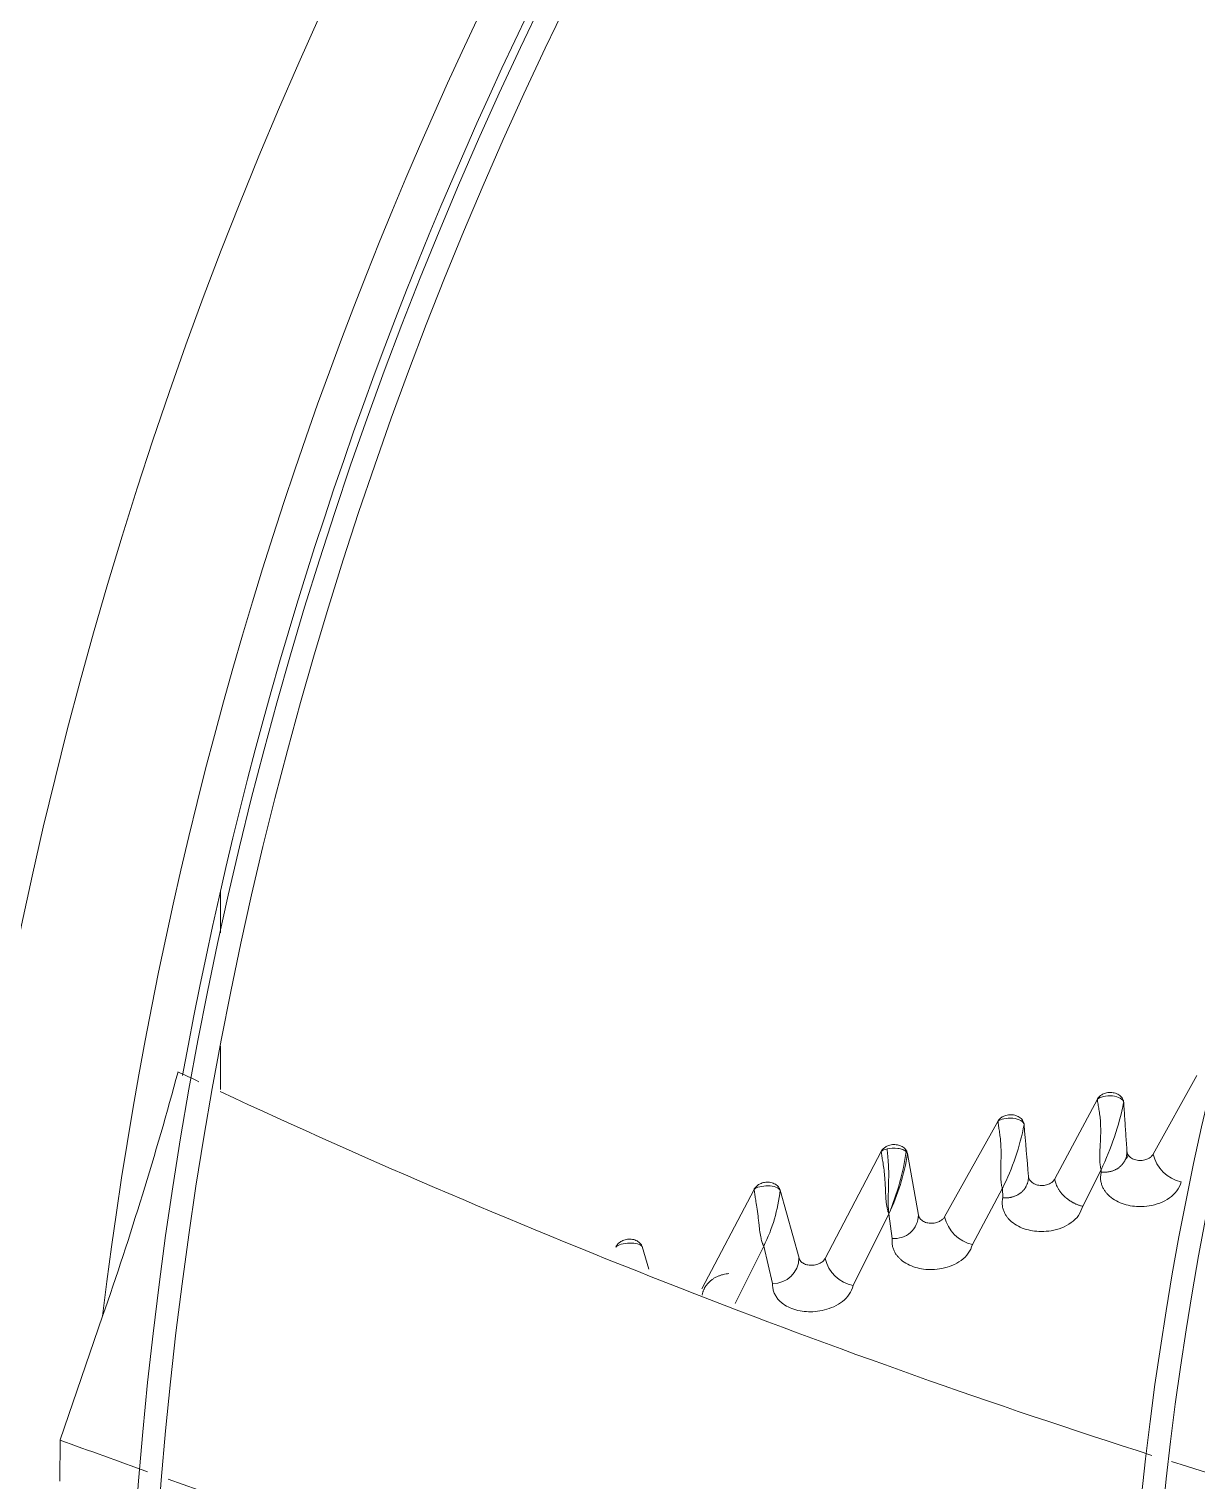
# Model space of a CAD drawing. Header units: millimetres. Extents: x 113490 to 142599, y -20467 to 115.
# Drawn here: x 126065.7 to 126194.1, y -10251.9 to -10092.3 of the extents above; entities that cross this region are included whole.
import ezdxf

# ---------------------------------------------------------------- set-up
doc = ezdxf.new("R2010")
doc.units = ezdxf.units.MM
doc.layers.add('DV3_0', color=7, linetype='Continuous')

msp = doc.modelspace()

# ---------------------------------------------------------------- linework, layer by layer
at = {"layer": 'DV3_0', "color": 7, "linetype": 'Continuous', "lineweight": 15}
for p, q in [((126086.75, -10191.66), (126086.75, -10187.08)), ((126086.75, -10208.88), (126086.75, -10204.14)), ((126189.31, -10216), (126194.13, -10207.36)), ((126178.49, -10218.73), (126183.18, -10209.96)), ((126166.37, -10222.9), (126172.24, -10212.4)), ((126153.24, -10227.47), (126159.41, -10215.72)), ((126162.3, -10215.94), (126163.5, -10222.7)), ((126181.57, -10221.74), (126183.59, -10217.73)), ((126183.59, -10217.73), (126183.6, -10217.97)), ((126139.7, -10230.82), (126145.44, -10219.88)), ((126148.3, -10219.98), (126150.38, -10227.43)), ((126169.45, -10225.95), (126172.73, -10219.76)), ((126172.73, -10219.76), (126172.78, -10220.79)), ((126156.32, -10230.45), (126160.24, -10222.56)), ((126160.24, -10222.56), (126160.63, -10225.27)), ((126133.11, -10226.17), (126133.86, -10228.65)), ((126143.35, -10232.43), (126146.5, -10226.12)), ((126146.5, -10226.12), (126147.47, -10230.24)), ((126073.79, -10233.82), (126069.12, -10247.43)), ((126069.12, -10247.43), (126069.11, -10251.94))]:
    msp.add_line(p, q, dxfattribs=at)
for centre, radius, start, end in [((126532.24, -10288.99), 551.5, 105.4775, 164.5225), ((126532.24, -10288.99), 477.5, 136.9802, 223.0198), ((126532.24, -10288.99), 456, 136.2282, 225.3442), ((126532.24, -10288.99), 453.5, 135.9912, 225.5589), ((127696.48, -8843.21), 1921.39, 217.51308, 220.85897), ((126532.24, -10288.99), 457, 142.9934, 169.7123), ((127632.25, -8898.73), 1840.9, 217.39011, 220.92007), ((126532.24, -10288.99), 343.5, 135.6595, 225.6229), ((126532.24, -10288.99), 346, 136.506, 225.3203), ((125688.86, -10100.3), 407.44, 340.8691, 344.8259), ((126454.5, -9418.2), 872.25, 244.72539, 244.89281), ((126454.5, -9418.2), 872.25, 245.06175, 252.29143), ((126154.41, -10203.85), 32.31, 334.5614, 348.4556), ((126148.3, -10207.52), 27.33, 333.3816, 348.9599), ((121038.05, -10647.43), 5155.43, 4.77297, 4.83658), ((126135.1, -10211.85), 27.33, 336.9148, 351.8402), ((126139.14, -10212.39), 23.43, 334.2626, 351.2768), ((126185.49, -10215.79), 1.11, 312.1124, 346.0877), ((126193.25, -10215.11), 4.04, 192.7941, 257.8316), ((126130.4, -10218.05), 18, 333.3669, 353.8444), ((126160.88, -10222.66), 2.62, 264.4516, 359.0626), ((126170.37, -10221.94), 4.11, 193.4011, 257.0944), ((126147.51, -10227.37), 2.86, 269.126, 358.8663), ((126157.1, -10226.57), 3.96, 193.2376, 258.7539), ((126730.03, -8443.29), 1921.39, 249.88091, 250.18566), ((126454.5, -9418.2), 872.25, 252.43948, 259.62023), ((126730.03, -8443.29), 1921.39, 250.25788, 253.58726)]:
    msp.add_arc(centre, radius, start, end, dxfattribs=at)
at = {"layer": 'DV3_0', "color": 7, "linetype": 'Continuous', "lineweight": 20}
for centre, radius, start, end in [((126532.24, -10288.99), 461.75, 142.7915, 173.1384), ((126160.3, -10216.82), 1.41, 100.2143, 128.8732), ((126161.86, -10216.08), 0.461, 17.1263, 49.6164)]:
    msp.add_arc(centre, radius, start, end, dxfattribs=at)
at = {"layer": 'DV3_0', "color": 7, "linetype": 'Continuous', "lineweight": 15}
for points, knots in [([(126183.18, -10209.96), (126183.19, -10209.94), (126183.21, -10209.89), (126183.26, -10209.82), (126183.32, -10209.75), (126183.39, -10209.67), (126183.51, -10209.57), (126183.67, -10209.46), (126183.85, -10209.36), (126184.16, -10209.25), (126184.53, -10209.21), (126184.9, -10209.24), (126185.18, -10209.31), (126185.43, -10209.42), (126185.65, -10209.56), (126185.83, -10209.73), (126185.94, -10209.9), (126186.02, -10210.05), (126186.06, -10210.19), (126186.07, -10210.28), (126186.07, -10210.32)], [0, 0, 0, 0, 0.023808, 0.047726, 0.071885, 0.096412, 0.145198, 0.194482, 0.250252, 0.306836, 0.44823, 0.520887, 0.594068, 0.667165, 0.739009, 0.806802, 0.874094, 0.916845, 0.958589, 1, 1, 1, 1]), ([(126183.18, -10209.96), (126183.3, -10209.84), (126183.54, -10209.73), (126184.14, -10209.6), (126184.49, -10209.58), (126185.16, -10209.64), (126185.47, -10209.73), (126185.92, -10209.98), (126186.06, -10210.15), (126186.07, -10210.32)], [0, 0, 0, 0, 0.25, 0.25, 0.5, 0.5, 0.75, 0.75, 1, 1, 1, 1]), ([(126183.59, -10217.73), (126183.58, -10217.68), (126183.55, -10217.58), (126183.52, -10217.42), (126183.49, -10217.25), (126183.47, -10217.07), (126183.44, -10216.78), (126183.43, -10216.31), (126183.45, -10215.66), (126183.49, -10215.02), (126183.52, -10214.5), (126183.54, -10213.99), (126183.55, -10213.46), (126183.54, -10212.91), (126183.52, -10212.47), (126183.49, -10212.1), (126183.45, -10211.76), (126183.4, -10211.42), (126183.35, -10211.1), (126183.3, -10210.79), (126183.25, -10210.5), (126183.2, -10210.22), (126183.19, -10210.05), (126183.18, -10209.96)], [0, 0, 0, 0, 0.022002, 0.044764, 0.068319, 0.092694, 0.117911, 0.188328, 0.280844, 0.371809, 0.438209, 0.479748, 0.562928, 0.635555, 0.680347, 0.723252, 0.76458, 0.804675, 0.843903, 0.882652, 0.921318, 0.960302, 1, 1, 1, 1]), ([(126172.24, -10212.4), (126172.25, -10212.38), (126172.28, -10212.33), (126172.32, -10212.26), (126172.37, -10212.2), (126172.45, -10212.11), (126172.56, -10212.01), (126172.72, -10211.91), (126172.91, -10211.81), (126173.22, -10211.7), (126173.58, -10211.66), (126173.95, -10211.69), (126174.22, -10211.76), (126174.48, -10211.86), (126174.69, -10212), (126174.87, -10212.17), (126174.99, -10212.33), (126175.06, -10212.49), (126175.11, -10212.62), (126175.12, -10212.71), (126175.12, -10212.75)], [0, 0, 0, 0, 0.023224, 0.046559, 0.070122, 0.094029, 0.142577, 0.19164, 0.247919, 0.304972, 0.44783, 0.520778, 0.594184, 0.66739, 0.739327, 0.807118, 0.874376, 0.917068, 0.958723, 1, 1, 1, 1]), ([(126186.07, -10210.32), (126186.09, -10210.62), (126186.13, -10211.21), (126186.19, -10212.1), (126186.25, -10212.99), (126186.31, -10213.88), (126186.37, -10214.78), (126186.41, -10215.38), (126186.43, -10215.68)], [0, 0, 0, 0, 0.163352, 0.328023, 0.494015, 0.661335, 0.829994, 1, 1, 1, 1]), ([(126172.24, -10212.4), (126172.37, -10212.28), (126172.61, -10212.17), (126173.2, -10212.05), (126173.55, -10212.03), (126174.21, -10212.1), (126174.52, -10212.18), (126174.97, -10212.43), (126175.11, -10212.58), (126175.12, -10212.75)], [0, 0, 0, 0, 0.25, 0.25, 0.5, 0.5, 0.75, 0.75, 1, 1, 1, 1]), ([(126172.73, -10219.76), (126172.72, -10219.72), (126172.69, -10219.62), (126172.65, -10219.47), (126172.62, -10219.31), (126172.6, -10219.15), (126172.57, -10218.87), (126172.54, -10218.43), (126172.55, -10217.83), (126172.56, -10217.23), (126172.58, -10216.74), (126172.59, -10216.27), (126172.59, -10215.77), (126172.58, -10215.24), (126172.56, -10214.81), (126172.53, -10214.46), (126172.49, -10214.13), (126172.44, -10213.8), (126172.4, -10213.49), (126172.35, -10213.19), (126172.31, -10212.91), (126172.27, -10212.64), (126172.25, -10212.48), (126172.24, -10212.4)], [0, 0, 0, 0, 0.021649, 0.044054, 0.067247, 0.091253, 0.116094, 0.185169, 0.275206, 0.366062, 0.431165, 0.470125, 0.553471, 0.626346, 0.672137, 0.716118, 0.758577, 0.799825, 0.840195, 0.880037, 0.91971, 0.959577, 1, 1, 1, 1]), ([(126159.41, -10215.72), (126159.42, -10215.69), (126159.45, -10215.65), (126159.49, -10215.58), (126159.54, -10215.51), (126159.61, -10215.43), (126159.72, -10215.33), (126159.87, -10215.22), (126160.04, -10215.12), (126160.34, -10215), (126160.69, -10214.94), (126161.06, -10214.96), (126161.33, -10215.01), (126161.59, -10215.11), (126161.82, -10215.23), (126162.01, -10215.39), (126162.13, -10215.54), (126162.22, -10215.69), (126162.27, -10215.81), (126162.29, -10215.9), (126162.3, -10215.94)], [0, 0, 0, 0, 0.023193, 0.046564, 0.070228, 0.094297, 0.142095, 0.190415, 0.245993, 0.302304, 0.444824, 0.518345, 0.592326, 0.666155, 0.738761, 0.807216, 0.87511, 0.917452, 0.958876, 1, 1, 1, 1]), ([(126160.24, -10222.56), (126160.23, -10222.52), (126160.19, -10222.43), (126160.15, -10222.29), (126160.11, -10222.13), (126160.07, -10221.96), (126160.03, -10221.77), (126160, -10221.56), (126159.97, -10221.34), (126159.94, -10221.1), (126159.91, -10220.72), (126159.89, -10220.27), (126159.87, -10219.83), (126159.86, -10219.47), (126159.84, -10219.13), (126159.81, -10218.74), (126159.77, -10218.23), (126159.7, -10217.58), (126159.6, -10216.96), (126159.53, -10216.53), (126159.48, -10216.24), (126159.44, -10215.97), (126159.42, -10215.8), (126159.41, -10215.72)], [0, 0, 0, 0, 0.021582, 0.044993, 0.070281, 0.097487, 0.126644, 0.157785, 0.190935, 0.22612, 0.263363, 0.35736, 0.420759, 0.452963, 0.510655, 0.563618, 0.611913, 0.723706, 0.825547, 0.868701, 0.911913, 0.955557, 1, 1, 1, 1]), ([(126160.05, -10215.43), (126160.06, -10215.57), (126160.1, -10215.89), (126160.17, -10216.56), (126160.23, -10217.4), (126160.24, -10218.35), (126160.22, -10219.26), (126160.2, -10220.14), (126160.17, -10220.99), (126160.18, -10221.81), (126160.21, -10222.32), (126160.24, -10222.56)], [0, 0, 0, 0, 0.062498, 0.125002, 0.250008, 0.375015, 0.500022, 0.625029, 0.750035, 0.875042, 1, 1, 1, 1]), ([(126183.6, -10217.97), (126183.65, -10217.97), (126183.75, -10217.98), (126183.89, -10217.99), (126184.04, -10217.99), (126184.18, -10217.98), (126184.33, -10217.96), (126184.47, -10217.94), (126184.6, -10217.91), (126184.74, -10217.88), (126184.87, -10217.84), (126185, -10217.79), (126185.12, -10217.73), (126185.25, -10217.67), (126185.36, -10217.61), (126185.47, -10217.53), (126185.58, -10217.46), (126185.68, -10217.37), (126185.77, -10217.29), (126185.86, -10217.19), (126185.95, -10217.1), (126186.02, -10217), (126186.09, -10216.89), (126186.16, -10216.78), (126186.22, -10216.67), (126186.27, -10216.56), (126186.31, -10216.44), (126186.35, -10216.32), (126186.38, -10216.19), (126186.4, -10216.07), (126186.42, -10215.94), (126186.43, -10215.81), (126186.43, -10215.73), (126186.43, -10215.68)], [0, 0, 0, 0, 0.030308, 0.060567, 0.09083, 0.121138, 0.151527, 0.182026, 0.21266, 0.243447, 0.274401, 0.305534, 0.336854, 0.368368, 0.400081, 0.431998, 0.464123, 0.496463, 0.529018, 0.561781, 0.594743, 0.627891, 0.661209, 0.69468, 0.728285, 0.762007, 0.795828, 0.82973, 0.863698, 0.897718, 0.931779, 0.965875, 1, 1, 1, 1]), ([(126186.43, -10215.68), (126186.43, -10215.75), (126186.45, -10215.87), (126186.56, -10216.12), (126186.81, -10216.4), (126187.27, -10216.63), (126187.82, -10216.72), (126188.36, -10216.67), (126188.8, -10216.5), (126189.07, -10216.31), (126189.22, -10216.14), (126189.28, -10216.05), (126189.31, -10216)], [0, 0, 0, 0, 0.060685, 0.122132, 0.252219, 0.393086, 0.541388, 0.685757, 0.80418, 0.904063, 0.952325, 1, 1, 1, 1]), ([(126183.6, -10217.97), (126183.57, -10218.13), (126183.51, -10218.45), (126183.54, -10218.92), (126183.63, -10219.33), (126183.78, -10219.69), (126183.96, -10220), (126184.16, -10220.26), (126184.69, -10220.83), (126185.83, -10221.53), (126187.48, -10221.81), (126188.91, -10221.72), (126190.07, -10221.42), (126191.13, -10220.86), (126192, -10220.06), (126192.27, -10219.4), (126192.4, -10219.06)], [0, 0, 0, 0, 0.045548, 0.087519, 0.126094, 0.161379, 0.19334, 0.221908, 0.246984, 0.395601, 0.538837, 0.62563, 0.716499, 0.809819, 0.904066, 1, 1, 1, 1]), ([(126145.44, -10219.88), (126145.45, -10219.85), (126145.48, -10219.79), (126145.54, -10219.7), (126145.61, -10219.62), (126145.68, -10219.54), (126145.76, -10219.47), (126145.87, -10219.39), (126146.02, -10219.3), (126146.23, -10219.2), (126146.46, -10219.13), (126146.73, -10219.09), (126147.01, -10219.08), (126147.28, -10219.12), (126147.54, -10219.2), (126147.77, -10219.31), (126147.96, -10219.45), (126148.1, -10219.59), (126148.2, -10219.73), (126148.26, -10219.85), (126148.29, -10219.93), (126148.3, -10219.98)], [0, 0, 0, 0, 0.030288, 0.060436, 0.090667, 0.121199, 0.152246, 0.184013, 0.239268, 0.295142, 0.366703, 0.438927, 0.513041, 0.58743, 0.661711, 0.734892, 0.803943, 0.872398, 0.915766, 0.958092, 1, 1, 1, 1]), ([(126172.78, -10220.79), (126172.83, -10220.8), (126172.93, -10220.81), (126173.08, -10220.81), (126173.22, -10220.81), (126173.37, -10220.8), (126173.51, -10220.78), (126173.65, -10220.76), (126173.78, -10220.73), (126173.92, -10220.69), (126174.05, -10220.64), (126174.18, -10220.59), (126174.3, -10220.54), (126174.42, -10220.48), (126174.54, -10220.41), (126174.65, -10220.33), (126174.75, -10220.26), (126174.86, -10220.17), (126174.95, -10220.08), (126175.04, -10219.99), (126175.12, -10219.89), (126175.2, -10219.79), (126175.27, -10219.68), (126175.33, -10219.57), (126175.39, -10219.45), (126175.44, -10219.34), (126175.49, -10219.22), (126175.53, -10219.1), (126175.56, -10218.97), (126175.58, -10218.84), (126175.59, -10218.72), (126175.6, -10218.59), (126175.6, -10218.5), (126175.6, -10218.45)], [0, 0, 0, 0, 0.030136, 0.060229, 0.09033, 0.120484, 0.150727, 0.181089, 0.211596, 0.242267, 0.273117, 0.304158, 0.335401, 0.366851, 0.398516, 0.4304, 0.462508, 0.494847, 0.527415, 0.560208, 0.593214, 0.626421, 0.659811, 0.693369, 0.727075, 0.76091, 0.794856, 0.828896, 0.863012, 0.89719, 0.93142, 0.965692, 1, 1, 1, 1]), ([(126175.6, -10218.45), (126175.61, -10218.52), (126175.63, -10218.64), (126175.75, -10218.89), (126176, -10219.16), (126176.47, -10219.39), (126177.02, -10219.48), (126177.56, -10219.41), (126178, -10219.23), (126178.26, -10219.04), (126178.41, -10218.87), (126178.47, -10218.78), (126178.49, -10218.73)], [0, 0, 0, 0, 0.060575, 0.121864, 0.251873, 0.393076, 0.542041, 0.686902, 0.805201, 0.904632, 0.952595, 1, 1, 1, 1]), ([(126181.57, -10221.74), (126181.52, -10221.73), (126181.41, -10221.7), (126181.25, -10221.65), (126181.1, -10221.6), (126180.96, -10221.54), (126180.83, -10221.49), (126180.7, -10221.43), (126180.59, -10221.37), (126180.48, -10221.32), (126180.38, -10221.26), (126180.29, -10221.21), (126180.2, -10221.15), (126180.12, -10221.1), (126180.06, -10221.05), (126179.99, -10221.01), (126179.94, -10220.97), (126179.89, -10220.93), (126179.84, -10220.9), (126179.81, -10220.87), (126179.78, -10220.84), (126179.75, -10220.82), (126179.73, -10220.8), (126179.62, -10220.71), (126179.42, -10220.53), (126179.18, -10220.25), (126178.98, -10219.98), (126178.81, -10219.71), (126178.69, -10219.45), (126178.6, -10219.2), (126178.53, -10218.96), (126178.51, -10218.81), (126178.49, -10218.73)], [0, 0, 0, 0, 0.034456, 0.067339, 0.098697, 0.128564, 0.156963, 0.18391, 0.209417, 0.233489, 0.25613, 0.27734, 0.297118, 0.31546, 0.332363, 0.347824, 0.361835, 0.374394, 0.385495, 0.395132, 0.403302, 0.41, 0.415223, 0.418967, 0.502787, 0.583185, 0.66032, 0.734271, 0.805105, 0.872915, 0.937826, 1, 1, 1, 1]), ([(126146.5, -10226.12), (126146.49, -10226.1), (126146.47, -10226.07), (126146.44, -10226.01), (126146.41, -10225.92), (126146.35, -10225.78), (126146.29, -10225.6), (126146.22, -10225.35), (126146.13, -10224.94), (126146.04, -10224.35), (126145.96, -10223.68), (126145.88, -10222.92), (126145.78, -10222.11), (126145.67, -10221.38), (126145.59, -10220.91), (126145.54, -10220.63), (126145.5, -10220.36), (126145.46, -10220.11), (126145.45, -10219.95), (126145.44, -10219.88)], [0, 0, 0, 0, 0.007351, 0.019112, 0.035329, 0.056048, 0.092627, 0.133596, 0.17908, 0.297728, 0.413356, 0.493007, 0.644708, 0.775162, 0.820607, 0.865531, 0.910216, 0.954944, 1, 1, 1, 1]), ([(126172.78, -10220.79), (126172.75, -10220.96), (126172.7, -10221.28), (126172.73, -10221.74), (126172.83, -10222.15), (126172.99, -10222.51), (126173.17, -10222.81), (126173.37, -10223.07), (126173.91, -10223.63), (126175.07, -10224.31), (126176.73, -10224.56), (126178.14, -10224.45), (126179.29, -10224.13), (126180.34, -10223.57), (126181.2, -10222.76), (126181.45, -10222.08), (126181.57, -10221.74)], [0, 0, 0, 0, 0.045627, 0.087603, 0.126118, 0.161277, 0.193037, 0.221314, 0.245998, 0.395257, 0.539818, 0.625245, 0.715448, 0.808686, 0.903283, 1, 1, 1, 1]), ([(126163.5, -10222.7), (126163.51, -10222.73), (126163.52, -10222.79), (126163.55, -10222.88), (126163.59, -10222.97), (126163.66, -10223.08), (126163.78, -10223.21), (126163.95, -10223.35), (126164.17, -10223.46), (126164.49, -10223.58), (126164.95, -10223.63), (126165.4, -10223.56), (126165.71, -10223.45), (126165.89, -10223.36), (126166.05, -10223.26), (126166.18, -10223.15), (126166.29, -10223.03), (126166.34, -10222.94), (126166.37, -10222.9)], [0, 0, 0, 0, 0.030138, 0.060243, 0.090571, 0.121372, 0.18595, 0.251797, 0.322108, 0.393644, 0.54284, 0.688154, 0.748031, 0.807067, 0.857092, 0.906392, 0.953514, 1, 1, 1, 1]), ([(126130.24, -10226.22), (126130.25, -10226.19), (126130.28, -10226.13), (126130.33, -10226.04), (126130.39, -10225.96), (126130.46, -10225.88), (126130.54, -10225.8), (126130.65, -10225.71), (126130.79, -10225.61), (126131, -10225.5), (126131.24, -10225.42), (126131.51, -10225.36), (126131.79, -10225.34), (126132.06, -10225.37), (126132.32, -10225.43), (126132.56, -10225.53), (126132.76, -10225.66), (126132.9, -10225.8), (126133, -10225.93), (126133.07, -10226.04), (126133.1, -10226.13), (126133.11, -10226.17)], [0, 0, 0, 0, 0.029896, 0.059715, 0.089669, 0.119968, 0.150813, 0.182396, 0.238307, 0.294807, 0.368026, 0.44178, 0.516768, 0.591774, 0.665935, 0.738735, 0.806898, 0.874392, 0.917117, 0.958773, 1, 1, 1, 1]), ([(126160.63, -10225.27), (126160.61, -10225.42), (126160.58, -10225.72), (126160.65, -10226.15), (126160.77, -10226.53), (126160.93, -10226.87), (126161.14, -10227.16), (126161.36, -10227.41), (126161.93, -10227.94), (126163.11, -10228.55), (126164.74, -10228.75), (126166.12, -10228.6), (126167.22, -10228.27), (126168.23, -10227.71), (126169.07, -10226.93), (126169.32, -10226.28), (126169.45, -10225.95)], [0, 0, 0, 0, 0.042898, 0.083054, 0.120616, 0.155688, 0.188241, 0.218209, 0.245505, 0.394945, 0.541922, 0.626867, 0.716649, 0.809503, 0.903745, 1, 1, 1, 1]), ([(126150.37, -10227.43), (126150.38, -10227.46), (126150.4, -10227.52), (126150.44, -10227.6), (126150.49, -10227.68), (126150.57, -10227.78), (126150.69, -10227.91), (126150.88, -10228.03), (126151.1, -10228.13), (126151.44, -10228.22), (126151.8, -10228.24), (126152.17, -10228.19), (126152.41, -10228.12), (126152.62, -10228.03), (126152.81, -10227.93), (126152.98, -10227.8), (126153.13, -10227.64), (126153.2, -10227.53), (126153.24, -10227.47)], [0, 0, 0, 0, 0.030274, 0.06055, 0.091079, 0.122109, 0.187322, 0.253881, 0.325087, 0.39756, 0.548712, 0.621886, 0.694555, 0.753629, 0.811883, 0.876072, 0.938147, 1, 1, 1, 1]), ([(126139.72, -10231.5), (126139.73, -10231.46), (126139.75, -10231.36), (126139.78, -10231.22), (126139.82, -10231.09), (126139.87, -10230.96), (126139.93, -10230.83), (126139.99, -10230.72), (126140.05, -10230.6), (126140.12, -10230.5), (126140.19, -10230.4), (126140.27, -10230.31), (126140.34, -10230.22), (126140.42, -10230.15), (126140.49, -10230.07), (126140.62, -10229.95), (126140.81, -10229.79), (126141.09, -10229.61), (126141.39, -10229.46), (126141.7, -10229.33), (126142.02, -10229.23), (126142.34, -10229.16), (126142.55, -10229.14), (126142.65, -10229.13)], [0, 0, 0, 0, 0.040335, 0.079915, 0.118548, 0.156089, 0.192434, 0.227512, 0.261275, 0.293695, 0.324754, 0.35444, 0.382746, 0.409661, 0.435175, 0.459272, 0.539283, 0.618976, 0.698062, 0.776208, 0.852906, 0.927593, 1, 1, 1, 1]), ([(126147.47, -10230.24), (126147.47, -10230.4), (126147.47, -10230.73), (126147.6, -10231.18), (126147.79, -10231.58), (126148.04, -10231.93), (126148.32, -10232.22), (126148.96, -10232.75), (126150.22, -10233.29), (126151.85, -10233.38), (126153.19, -10233.16), (126154.24, -10232.8), (126155.19, -10232.22), (126155.98, -10231.43), (126156.21, -10230.78), (126156.32, -10230.45)], [0, 0, 0, 0, 0.047349, 0.092046, 0.134288, 0.174167, 0.211616, 0.246529, 0.396951, 0.547855, 0.630192, 0.718077, 0.809734, 0.90352, 1, 1, 1, 1])]:
    msp.add_open_spline(points, degree=3, knots=knots, dxfattribs=at)
at = {"layer": 'DV3_0', "color": 7, "linetype": 'Continuous', "lineweight": 20}
for points, knots in [([(126160.05, -10215.43), (126160.4, -10215.34), (126160.85, -10215.32), (126161.44, -10215.4), (126161.62, -10215.45), (126161.94, -10215.57), (126162.07, -10215.64), (126162.16, -10215.73)], [0, 0, 0, 0, 0.5, 0.5, 0.75, 0.75, 1, 1, 1, 1]), ([(126145.44, -10219.88), (126145.56, -10219.76), (126145.78, -10219.66), (126146.32, -10219.52), (126146.65, -10219.48), (126147.29, -10219.5), (126147.6, -10219.55), (126148.07, -10219.72), (126148.24, -10219.84), (126148.3, -10219.98)], [0, 0, 0, 0, 0.25, 0.25, 0.5, 0.5, 0.75, 0.75, 1, 1, 1, 1])]:
    msp.add_open_spline(points, degree=3, knots=knots, dxfattribs=at)
msp.add_open_spline([(126130.24, -10226.22), (126130.35, -10226.1), (126130.77, -10225.88), (126131.76, -10225.74), (126132.7, -10225.85), (126133.04, -10226.05), (126133.11, -10226.17)], degree=3, dxfattribs=at)

doc.saveas('drawing.dxf')
